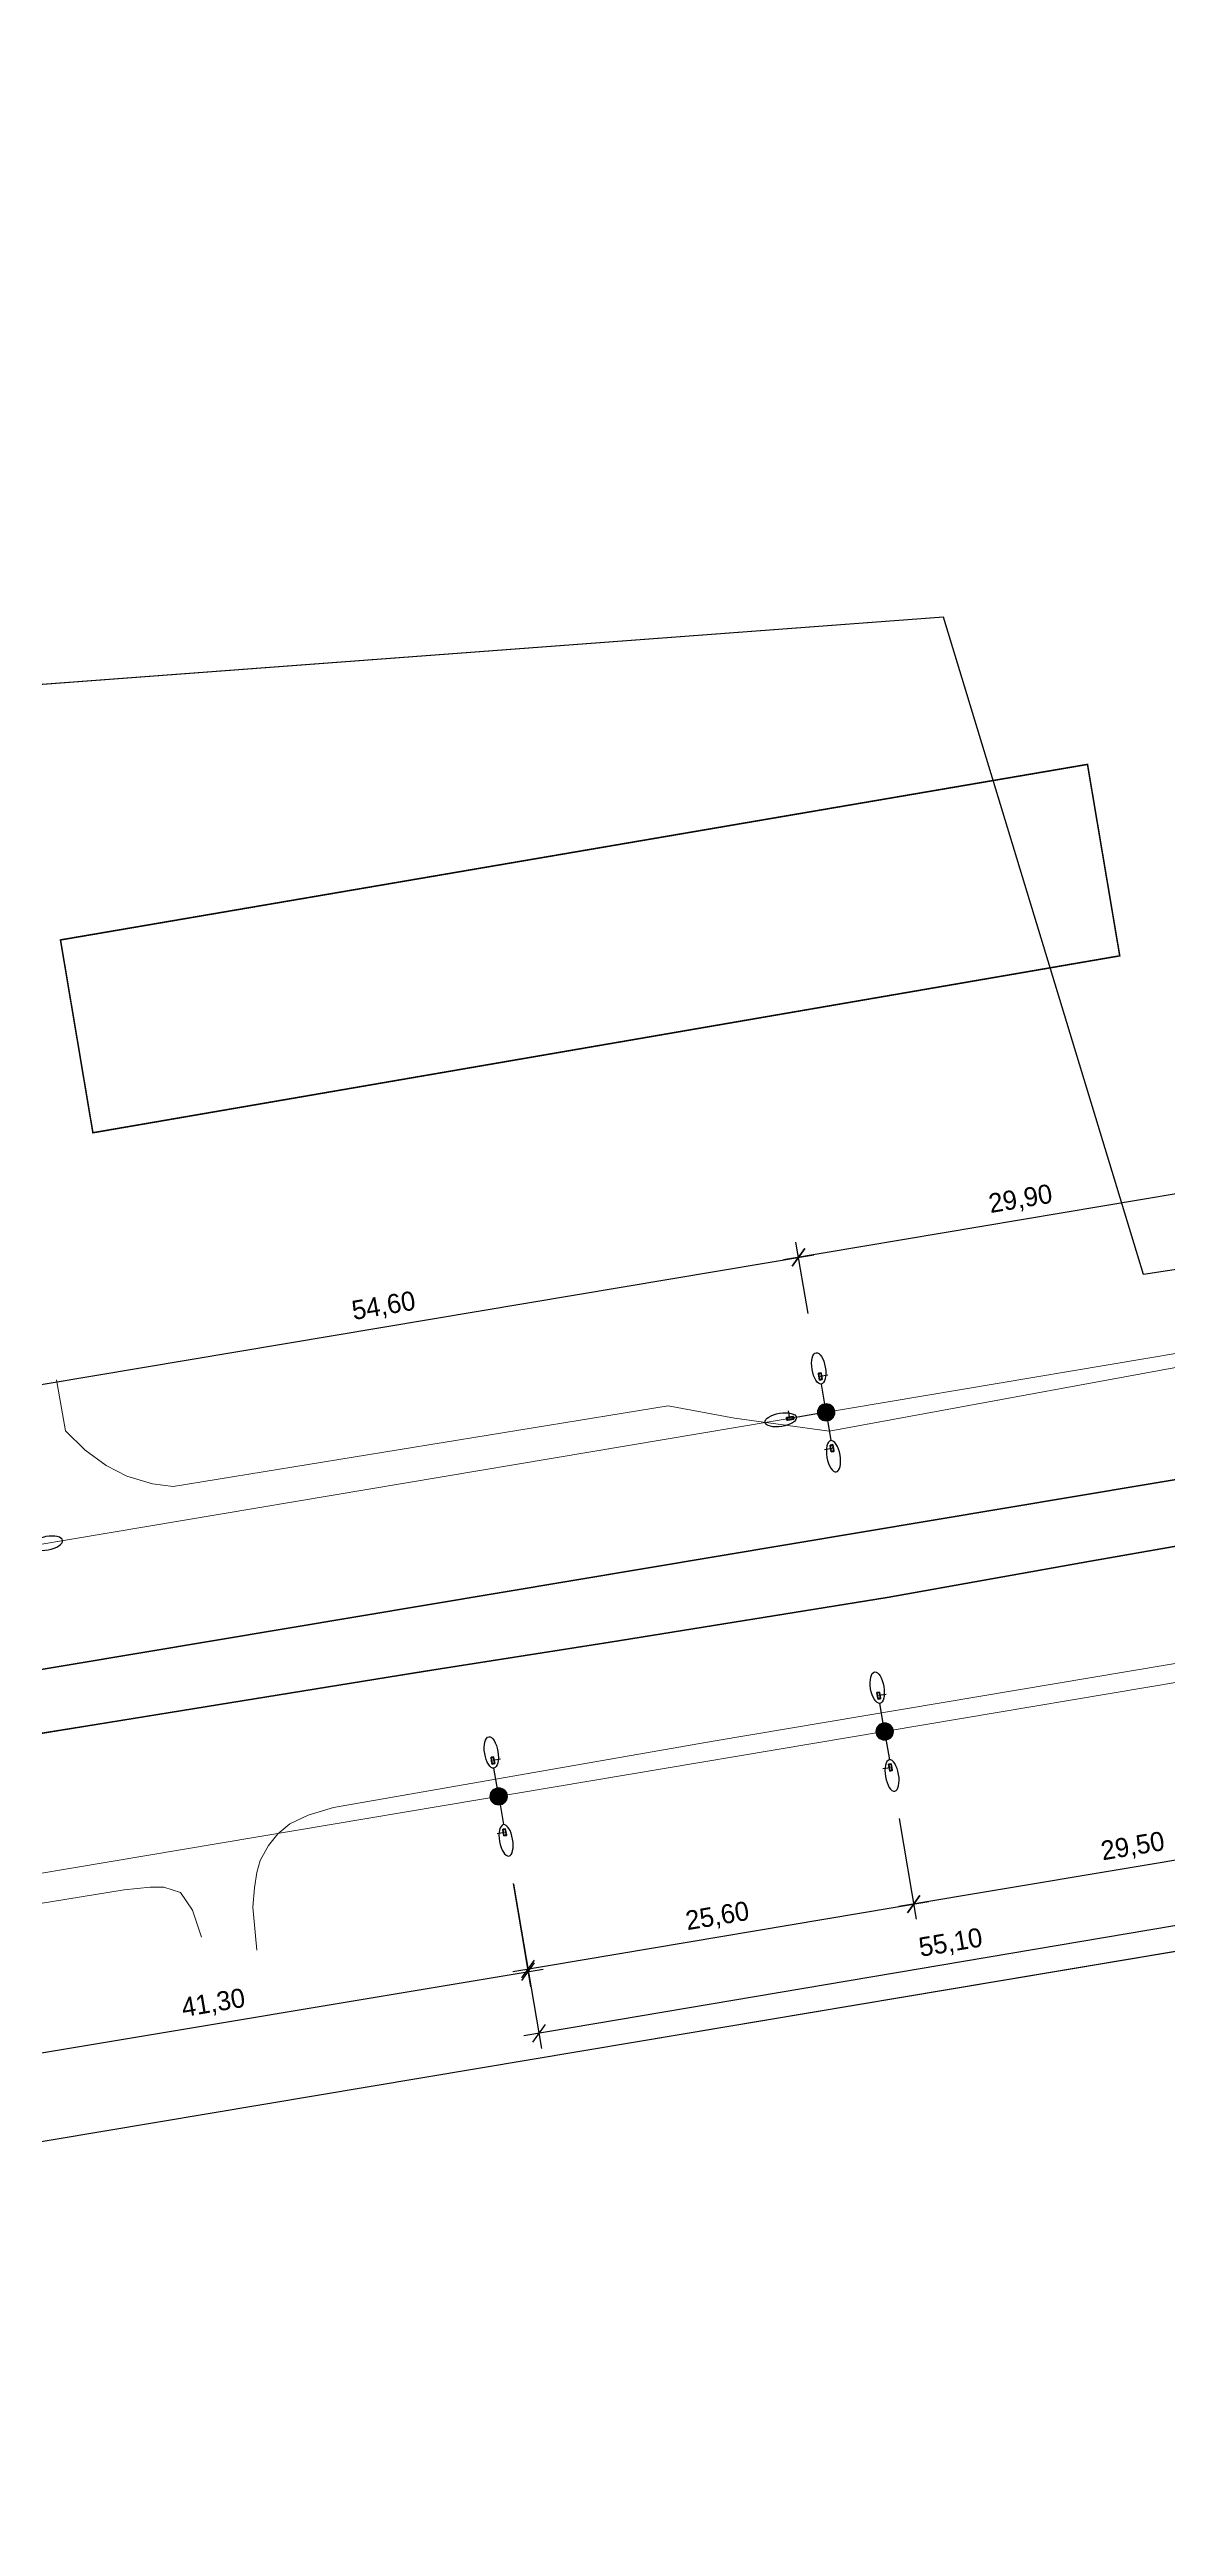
# Model space of a CAD drawing. Extents: x -105 to 2796, y -10 to 1087.
# Drawn here: x 899 to 972.1, y 97.6 to 259.8 of the extents above; entities that cross this region are included whole.
import ezdxf

# ---------------------------------------------------------------- set-up
doc = ezdxf.new("R2010")
doc.units = 0
doc.header["$MEASUREMENT"] = 0
for name, color, linetype in [('_МЕЖЕВОЙ_П-ЗУ_НОВЫЕ', 7, 'Continuous'), ('DLXLUM04', 5, 'Continuous'), ('DLXLUMEX', 2, 'Continuous'), ('DLXSCENE', 7, 'Continuous'), ('Размeh', 7, 'Continuous')]:
    doc.layers.add(name, color=color, linetype=linetype)
doc.layers.add('ОСВЕЩЕНИЕ', color=7, linetype='Continuous', lineweight=15)
doc.layers.add('ситуация', color=7, linetype='Continuous', lineweight=15)
doc.dimstyles.new('Благоуст', dxfattribs={"dimtxt": 1.25, "dimasz": 1, "dimexe": 1, "dimexo": 0.4085, "dimgap": 0.55, "dimtad": 1, "dimzin": 0, "dimtxsty": 'Standard', "dimblk": 'OBLIQUE', "dimcen": 0.6975, "dimdle": 1, "dimclrt": 256, "dimazin": 0, "dimtfac": 1, "dimtofl": 0, "dimtmove": 1, "dimatfit": 3, "dimldrblk": 'OBLIQUE', "dimfxl": 1, "dimtolj": 1, "dimtzin": 0, "dimarcsym": 0})

# ---------------------------------------------------------------- blocks, each defined once
blk = doc.blocks.new('*U279')
for p, q in [((0.05, 0.25), (-0.12, 0.23)), ((-0.12, 0.23), (0.05, 0.25)), ((-0.12, 0.23), (-0.06, -0.18)), ((-0.12, 0.19), (-0.12, 0.23)), ((-0.12, 0.23), (-0.12, 0.19)), ((-0.06, -0.18), (-0.12, 0.23)), ((0.05, 0.22), (-0.12, 0.19)), ((-0.12, 0.19), (0.05, 0.22)), ((-0.12, 0.19), (-0.05, -0.22)), ((-0.05, -0.22), (-0.12, 0.19)), ((0.05, 0.22), (0.05, 0.25)), ((0.05, 0.25), (0.05, 0.22)), ((0.11, -0.15), (0.05, 0.25)), ((0.05, 0.25), (0.11, -0.15)), ((0.12, -0.19), (0.05, 0.22)), ((0.05, 0.22), (0.12, -0.19)), ((-0.06, -0.18), (0.11, -0.15)), ((0.11, -0.15), (-0.06, -0.18)), ((-0.06, -0.18), (-0.05, -0.22)), ((-0.05, -0.22), (-0.06, -0.18)), ((-0.05, -0.22), (0.12, -0.19)), ((0.12, -0.19), (-0.05, -0.22)), ((0.12, -0.19), (0.11, -0.15)), ((0.11, -0.15), (0.12, -0.19))]:
    blk.add_line(p, q)
at = {"color": 1}
blk.add_line((-0.01, 0.04), (0.49, 0.12), dxfattribs=at)
at = {"layer": 'DLXLUMEX', "color": 7}
blk.add_text('4', height=0.1, dxfattribs=at).set_placement((0, 0))
blk = doc.blocks.new('*U280')
for p, q in [((0.05, 0.22), (-0.12, 0.19)), ((-0.12, 0.19), (0.05, 0.22)), ((-0.12, 0.19), (-0.05, -0.22)), ((-0.05, -0.22), (-0.12, 0.19)), ((-0.12, 0.19), (-0.11, 0.16)), ((-0.11, 0.16), (-0.12, 0.19)), ((0.05, 0.19), (-0.11, 0.16)), ((-0.11, 0.16), (0.05, 0.19)), ((-0.11, 0.16), (-0.04, -0.25)), ((-0.04, -0.25), (-0.11, 0.16)), ((0.12, -0.19), (0.05, 0.22)), ((0.05, 0.19), (0.05, 0.22)), ((0.05, 0.22), (0.12, -0.19)), ((0.05, 0.22), (0.05, 0.19)), ((0.12, -0.22), (0.05, 0.19)), ((0.05, 0.19), (0.12, -0.22)), ((-0.05, -0.22), (0.12, -0.19)), ((0.12, -0.19), (-0.05, -0.22)), ((-0.05, -0.22), (-0.04, -0.25)), ((-0.04, -0.25), (-0.05, -0.22)), ((-0.04, -0.25), (0.12, -0.22)), ((0.12, -0.22), (-0.04, -0.25)), ((0.12, -0.19), (0.12, -0.22)), ((0.12, -0.22), (0.12, -0.19))]:
    blk.add_line(p, q)
at = {"color": 1}
blk.add_line((0, -0.03), (-0.49, -0.11), dxfattribs=at)
at = {"layer": 'DLXLUMEX', "color": 7}
blk.add_text('4', height=0.1, dxfattribs=at).set_placement((0, 0))
blk = doc.blocks.new('*U281')
for p, q in [((0.05, 0.25), (-0.12, 0.23)), ((-0.12, 0.23), (0.05, 0.25)), ((-0.12, 0.23), (-0.06, -0.18)), ((-0.12, 0.19), (-0.12, 0.23)), ((-0.12, 0.23), (-0.12, 0.19)), ((-0.06, -0.18), (-0.12, 0.23)), ((0.05, 0.22), (-0.12, 0.19)), ((-0.12, 0.19), (0.05, 0.22)), ((-0.12, 0.19), (-0.05, -0.22)), ((-0.05, -0.22), (-0.12, 0.19)), ((0.05, 0.22), (0.05, 0.25)), ((0.05, 0.25), (0.05, 0.22)), ((0.11, -0.15), (0.05, 0.25)), ((0.05, 0.25), (0.11, -0.15)), ((0.12, -0.19), (0.05, 0.22)), ((0.05, 0.22), (0.12, -0.19)), ((-0.06, -0.18), (0.11, -0.15)), ((0.11, -0.15), (-0.06, -0.18)), ((-0.06, -0.18), (-0.05, -0.22)), ((-0.05, -0.22), (-0.06, -0.18)), ((-0.05, -0.22), (0.12, -0.19)), ((0.12, -0.19), (-0.05, -0.22)), ((0.12, -0.19), (0.11, -0.15)), ((0.11, -0.15), (0.12, -0.19))]:
    blk.add_line(p, q)
at = {"color": 1}
blk.add_line((-0.01, 0.04), (0.49, 0.12), dxfattribs=at)
at = {"layer": 'DLXLUMEX', "color": 7}
blk.add_text('4', height=0.1, dxfattribs=at).set_placement((0, 0))
blk = doc.blocks.new('*U282')
for p, q in [((0.05, 0.22), (-0.12, 0.19)), ((-0.12, 0.19), (0.05, 0.22)), ((-0.12, 0.19), (-0.05, -0.22)), ((-0.05, -0.22), (-0.12, 0.19)), ((-0.12, 0.19), (-0.11, 0.16)), ((-0.11, 0.16), (-0.12, 0.19)), ((0.05, 0.19), (-0.11, 0.16)), ((-0.11, 0.16), (0.05, 0.19)), ((-0.11, 0.16), (-0.04, -0.25)), ((-0.04, -0.25), (-0.11, 0.16)), ((0.12, -0.19), (0.05, 0.22)), ((0.05, 0.19), (0.05, 0.22)), ((0.05, 0.22), (0.12, -0.19)), ((0.05, 0.22), (0.05, 0.19)), ((0.12, -0.22), (0.05, 0.19)), ((0.05, 0.19), (0.12, -0.22)), ((-0.05, -0.22), (0.12, -0.19)), ((0.12, -0.19), (-0.05, -0.22)), ((-0.05, -0.22), (-0.04, -0.25)), ((-0.04, -0.25), (-0.05, -0.22)), ((-0.04, -0.25), (0.12, -0.22)), ((0.12, -0.22), (-0.04, -0.25)), ((0.12, -0.19), (0.12, -0.22)), ((0.12, -0.22), (0.12, -0.19))]:
    blk.add_line(p, q)
at = {"color": 1}
blk.add_line((0, -0.03), (-0.49, -0.11), dxfattribs=at)
at = {"layer": 'DLXLUMEX', "color": 7}
blk.add_text('4', height=0.1, dxfattribs=at).set_placement((0, 0))
blk = doc.blocks.new('*U283')
for p, q in [((0.05, 0.25), (-0.12, 0.22)), ((-0.12, 0.22), (0.05, 0.25)), ((0.05, 0.22), (-0.12, 0.19)), ((-0.12, 0.19), (-0.12, 0.22)), ((-0.12, 0.22), (-0.06, -0.19)), ((-0.12, 0.22), (-0.12, 0.19)), ((-0.12, 0.19), (0.05, 0.22)), ((-0.06, -0.19), (-0.12, 0.22)), ((-0.12, 0.19), (-0.05, -0.22)), ((-0.05, -0.22), (-0.12, 0.19)), ((0.05, 0.22), (0.05, 0.25)), ((0.05, 0.25), (0.05, 0.22)), ((0.11, -0.16), (0.05, 0.25)), ((0.05, 0.25), (0.11, -0.16)), ((0.12, -0.19), (0.05, 0.22)), ((0.05, 0.22), (0.12, -0.19)), ((-0.06, -0.19), (0.11, -0.16)), ((0.11, -0.16), (-0.06, -0.19)), ((-0.06, -0.19), (-0.05, -0.22)), ((-0.05, -0.22), (-0.06, -0.19)), ((-0.05, -0.22), (0.12, -0.19)), ((0.12, -0.19), (-0.05, -0.22)), ((0.12, -0.19), (0.11, -0.16)), ((0.11, -0.16), (0.12, -0.19))]:
    blk.add_line(p, q)
at = {"color": 1}
blk.add_line((0, 0.03), (0.49, 0.11), dxfattribs=at)
at = {"layer": 'DLXLUMEX', "color": 7}
blk.add_text('4', height=0.1, dxfattribs=at).set_placement((0, 0))
blk = doc.blocks.new('*U284')
for p, q in [((0.05, 0.22), (-0.12, 0.19)), ((-0.12, 0.19), (0.05, 0.22)), ((-0.12, 0.19), (-0.05, -0.22)), ((-0.05, -0.22), (-0.12, 0.19)), ((-0.12, 0.19), (-0.11, 0.15)), ((-0.11, 0.15), (-0.12, 0.19)), ((0.06, 0.18), (-0.11, 0.15)), ((-0.11, 0.15), (0.06, 0.18)), ((-0.11, 0.15), (-0.04, -0.25)), ((-0.04, -0.25), (-0.11, 0.15)), ((0.12, -0.19), (0.05, 0.22)), ((0.06, 0.18), (0.05, 0.22)), ((0.05, 0.22), (0.12, -0.19)), ((0.05, 0.22), (0.06, 0.18)), ((0.12, -0.23), (0.06, 0.18)), ((0.06, 0.18), (0.12, -0.23)), ((-0.05, -0.22), (0.12, -0.19)), ((0.12, -0.19), (-0.05, -0.22)), ((-0.05, -0.22), (-0.04, -0.25)), ((-0.04, -0.25), (-0.05, -0.22)), ((-0.04, -0.25), (0.12, -0.23)), ((0.12, -0.23), (-0.04, -0.25)), ((0.12, -0.19), (0.12, -0.23)), ((0.12, -0.23), (0.12, -0.19))]:
    blk.add_line(p, q)
at = {"color": 1}
blk.add_line((0.01, -0.04), (-0.49, -0.12), dxfattribs=at)
at = {"layer": 'DLXLUMEX', "color": 7}
blk.add_text('4', height=0.1, dxfattribs=at).set_placement((0, 0))
blk = doc.blocks.new('*U205')
for p, q in [((0.15, 0.11), (-0.25, 0.04)), ((-0.25, 0.04), (0.15, 0.11)), ((-0.22, 0.05), (-0.25, 0.04)), ((-0.25, 0.04), (-0.22, 0.05)), ((-0.25, 0.04), (-0.23, -0.12)), ((-0.23, -0.12), (-0.25, 0.04)), ((0.19, 0.12), (-0.22, 0.05)), ((-0.22, 0.05), (0.19, 0.12)), ((-0.22, 0.05), (-0.19, -0.12)), ((-0.19, -0.12), (-0.22, 0.05)), ((0.19, 0.12), (0.15, 0.11)), ((0.15, 0.11), (0.19, 0.12)), ((0.18, -0.06), (0.15, 0.11)), ((0.15, 0.11), (0.18, -0.06)), ((0.22, -0.05), (0.19, 0.12)), ((0.19, 0.12), (0.22, -0.05)), ((-0.23, -0.12), (0.18, -0.06)), ((0.18, -0.06), (-0.23, -0.12)), ((-0.19, -0.12), (-0.23, -0.12)), ((-0.23, -0.12), (-0.19, -0.12)), ((-0.19, -0.12), (0.22, -0.05)), ((0.22, -0.05), (-0.19, -0.12)), ((0.18, -0.06), (0.22, -0.05)), ((0.22, -0.05), (0.18, -0.06))]:
    blk.add_line(p, q)
at = {"color": 1}
blk.add_line((-0.04, -0.01), (-0.12, 0.49), dxfattribs=at)
at = {"layer": 'DLXLUMEX', "color": 7}
blk.add_text('4', height=0.1, dxfattribs=at).set_placement((0, 0))
blk = doc.blocks.new('*U206')
for p, q in [((957.47, 222.61), (-23.51, 149.29)), ((970.54, 179.59), (957.47, 222.61)), ((1026.51, 188.13), (970.54, 179.59)), ((842.3, 144.3), (981.41, 167.64)), ((981.41, 167.64), (842.3, 144.3)), ((983.06, 163.65), (967.07, 160.81)), ((967.07, 160.81), (983.06, 163.65)), ((967.07, 160.81), (953.77, 158.43)), ((953.77, 158.43), (967.07, 160.81)), ((953.77, 158.43), (935.66, 155.52)), ((935.66, 155.52), (953.77, 158.43)), ((935.66, 155.52), (923.43, 153.59)), ((923.43, 153.59), (935.66, 155.52)), ((923.43, 153.59), (906.87, 150.92)), ((906.87, 150.92), (923.43, 153.59)), ((906.87, 150.92), (891.3, 148.4)), ((891.3, 148.4), (906.87, 150.92)), ((371.34, 34.31), (988.15, 137.89))]:
    blk.add_line(p, q)
blk = doc.blocks.new('_Oblique')
at = {"layer": 'Размeh', "color": 0, "lineweight": -2}
blk.add_line((-0.5, -0.5), (0.5, 0.5), dxfattribs=at)
blk = doc.blocks.new('*D476')
at = {"layer": 'Defpoints', "color": 0, "ltscale": 100, "transparency": 16777216}
for p in [(983.59, 149.27), (954.5, 144.38), (955.51, 138.37)]:
    blk.add_point(p, dxfattribs=at)
at = {"layer": 'ситуация', "color": 0, "lineweight": -2, "ltscale": 100, "transparency": 16777216}
for p, q in [((983.66, 148.87), (984.77, 142.28)), ((985.59, 143.43), (954.53, 138.21)), ((954.57, 143.98), (955.68, 137.39))]:
    blk.add_line(p, q, dxfattribs=at)
for p, rotation in [((984.6, 143.26), 9.541582262997812), ((955.51, 138.37), 189.5415822629978)]:
    blk.add_blockref('_Oblique', p, dxfattribs=dict(at, rotation=rotation))
at = {"layer": 'ситуация', "ltscale": 100, "transparency": 16777216, "insert": (969.85, 142.08), "char_height": 1.25, "attachment_point": 5, "rotation": 9.5416}
blk.add_mtext('\\A1;29,50', dxfattribs=at)
blk = doc.blocks.new('*D477')
at = {"layer": 'Defpoints', "color": 0, "ltscale": 100, "transparency": 16777216}
for p in [(954.5, 144.38), (929.26, 140.14), (955.51, 138.37)]:
    blk.add_point(p, dxfattribs=at)
at = {"layer": 'ситуация', "color": 0, "lineweight": -2, "ltscale": 100, "transparency": 16777216}
for p, q in [((954.57, 143.98), (955.68, 137.39)), ((929.32, 139.73), (930.43, 133.14)), ((929.28, 133.96), (956.5, 138.54))]:
    blk.add_line(p, q, dxfattribs=at)
for p, rotation in [((955.51, 138.37), 9.541582262996569), ((930.27, 134.13), 189.5415822629966)]:
    blk.add_blockref('_Oblique', p, dxfattribs=dict(at, rotation=rotation))
at = {"layer": 'ситуация', "ltscale": 100, "transparency": 16777216, "insert": (942.68, 137.51), "char_height": 1.25, "attachment_point": 5, "rotation": 9.5416}
blk.add_mtext('\\A1;25,60', dxfattribs=at)
blk = doc.blocks.new('*D478')
at = {"layer": 'Defpoints', "color": 0, "ltscale": 100, "transparency": 16777216}
for p in [(978.15, 181.59), (947.98, 180.71), (948.67, 176.63)]:
    blk.add_point(p, dxfattribs=at)
at = {"layer": 'ситуация', "color": 0, "lineweight": -2, "ltscale": 100, "transparency": 16777216}
for p, q in [((978.08, 181.99), (977.3, 186.66)), ((978.45, 185.84), (946.99, 180.55)), ((948.6, 177.04), (947.81, 181.7))]:
    blk.add_line(p, q, dxfattribs=at)
for p, rotation in [((977.47, 185.67), 9.54158226299965), ((947.98, 180.71), 189.5415822629996)]:
    blk.add_blockref('_Oblique', p, dxfattribs=dict(at, rotation=rotation))
at = {"layer": 'ситуация', "ltscale": 100, "transparency": 16777216, "insert": (962.51, 184.45), "char_height": 1.25, "attachment_point": 5, "rotation": 9.5416}
blk.add_mtext('\\A1;29,90', dxfattribs=at)
blk = doc.blocks.new('*D479')
at = {"layer": 'Defpoints', "color": 0, "ltscale": 100, "transparency": 16777216}
for p in [(947.98, 180.71), (948.67, 176.63), (894.82, 167.58)]:
    blk.add_point(p, dxfattribs=at)
at = {"layer": 'ситуация', "color": 0, "lineweight": -2, "ltscale": 100, "transparency": 16777216}
for p, q in [((948.6, 177.04), (947.81, 181.7)), ((893.15, 171.5), (948.97, 180.88)), ((894.75, 167.98), (893.97, 172.65))]:
    blk.add_line(p, q, dxfattribs=at)
for p, rotation in [((947.98, 180.71), 9.541582262999723), ((894.14, 171.66), 189.5415822629997)]:
    blk.add_blockref('_Oblique', p, dxfattribs=dict(at, rotation=rotation))
at = {"layer": 'ситуация', "ltscale": 100, "transparency": 16777216, "insert": (920.85, 177.45), "char_height": 1.25, "attachment_point": 5, "rotation": 9.5416}
blk.add_mtext('\\A1;54,60', dxfattribs=at)
blk = doc.blocks.new('*D481')
at = {"layer": 'Defpoints', "color": 0, "ltscale": 100, "transparency": 16777216}
for p in [(929.27, 140.07), (888.53, 133.29), (930.29, 133.95)]:
    blk.add_point(p, dxfattribs=at)
at = {"layer": 'ситуация', "color": 0, "lineweight": -2, "ltscale": 100, "transparency": 16777216}
for p, q in [((929.33, 139.67), (930.45, 132.96)), ((888.56, 127), (931.27, 134.11)), ((888.6, 132.89), (889.71, 126.18))]:
    blk.add_line(p, q, dxfattribs=at)
for p, rotation in [((930.29, 133.95), 9.454875314892723), ((889.55, 127.16), 189.4548753148927)]:
    blk.add_blockref('_Oblique', p, dxfattribs=dict(at, rotation=rotation))
at = {"layer": 'ситуация', "ltscale": 100, "transparency": 16777216, "insert": (909.71, 131.82), "char_height": 1.25, "attachment_point": 5, "rotation": 9.4549}
blk.add_mtext('\\A1;41,30', dxfattribs=at)
blk = doc.blocks.new('*D466')
at = {"layer": 'Defpoints', "color": 0, "ltscale": 100, "transparency": 16777216}
for p in [(983.59, 149.27), (929.27, 140.07), (930.99, 129.91)]:
    blk.add_point(p, dxfattribs=at)
at = {"layer": 'ситуация', "color": 0, "lineweight": -2, "ltscale": 100, "transparency": 16777216}
for p, q in [((983.66, 148.87), (985.48, 138.12)), ((929.34, 139.67), (931.16, 128.92)), ((986.3, 139.27), (930, 129.74))]:
    blk.add_line(p, q, dxfattribs=at)
for p, rotation in [((985.32, 139.1), 9.606572910617528), ((930.99, 129.91), 189.6065729106175)]:
    blk.add_blockref('_Oblique', p, dxfattribs=dict(at, rotation=rotation))
at = {"layer": 'ситуация', "ltscale": 100, "transparency": 16777216, "insert": (957.94, 135.77), "char_height": 1.25, "attachment_point": 5, "rotation": 9.6066}
blk.add_mtext('\\A1;55,10', dxfattribs=at)

msp = doc.modelspace()

# ---------------------------------------------------------------- hatches: boundary and pattern name
at = {"layer": 'ОСВЕЩЕНИЕ', "linetype": 'Continuous', "lineweight": 18}
h = msp.add_hatch(color=7, dxfattribs=at)
edge = h.paths.add_edge_path()
edge.add_arc((949.784, 170.561), 0.572, 0, 360)
h = msp.add_hatch(color=7, dxfattribs=at)
edge = h.paths.add_edge_path()
edge.add_arc((953.612, 149.666), 0.572, 0, 360)
h = msp.add_hatch(color=7, dxfattribs=at)
edge = h.paths.add_edge_path()
edge.add_arc((928.366, 145.422), 0.572, 0, 360)

# ---------------------------------------------------------------- linework, layer by layer
at = {"layer": '_МЕЖЕВОЙ_П-ЗУ_НОВЫЕ', "color": 7, "lineweight": 18, "const_width": 0.1}
msp.add_lwpolyline([(901.82, 188.86), (968.99, 200.44), (966.88, 212.97), (899.7, 201.48)], close=True, dxfattribs=at)
msp.add_lwpolyline([(901.82, 188.86), (968.99, 200.44), (966.88, 212.97), (899.7, 201.48)], close=True, dxfattribs=at)
at = {"layer": 'ОСВЕЩЕНИЕ', "color": 7, "linetype": 'Continuous', "lineweight": 18}
for centre in [(949.784, 170.561), (949.784, 170.561), (953.612, 149.666), (953.612, 149.666), (928.366, 145.422), (928.366, 145.422)]:
    msp.add_circle(centre, 0.572, dxfattribs=at)
at = {"layer": 'ситуация', "color": 1}
for p, q in [((319.014, 43.004), (2628.019, 431.121)), ((303.949, 62.01), (1934.278, 336.05))]:
    msp.add_line(p, q, dxfattribs=at)
at = {"layer": 'ситуация', "color": 6, "ltscale": 100}
for p, q in [((-23.505, 149.287), (957.471, 222.612)), ((957.471, 222.612), (970.542, 179.589)), ((970.542, 179.589), (1026.514, 188.127)), ((988.148, 137.889), (110.11, -9.56))]:
    msp.add_line(p, q, dxfattribs=at)
at = {"layer": 'ситуация', "color": 0, "lineweight": 25}
for p, q in [((949.784, 170.561), (949.472, 172.41)), ((949.784, 170.561), (947.935, 170.248)), ((949.784, 170.561), (950.094, 168.712)), ((953.612, 149.666), (953.3, 151.515)), ((953.612, 149.666), (953.922, 147.816)), ((928.366, 145.422), (928.054, 147.271)), ((928.366, 145.422), (928.676, 143.573))]:
    msp.add_line(p, q, dxfattribs=at)
at = {"layer": 'ситуация', "linetype": 'Continuous', "lineweight": 18, "flags": 128}
for points in [[(978.69, 174.613), (949.979, 169.336), (943.787, 170.173), (939.45, 170.992), (907.074, 165.697), (905.712, 165.872), (904.033, 166.377), (902.685, 167.076), (901.309, 168.085), (900.018, 169.352), (899.446, 172.685)], [(896.706, 149.298), (953.313, 158.354), (983.058, 163.652), (983.652, 164.02), (984.229, 164.665), (984.628, 165.313), (984.721, 165.792), (984.541, 166.452), (984.055, 166.982), (983.491, 167.41), (982.996, 167.592), (982.368, 167.746), (981.406, 167.641), (857.016, 146.807)], [(999.458, 137.699), (999.029, 139.242), (996.168, 149.321), (995.432, 150.35), (994.43, 151.498), (993.262, 152.636), (991.419, 153.98), (989.646, 154.934), (988.103, 155.436), (986.612, 155.634), (982.085, 155.703), (942.401, 149.044), (917.561, 144.687), (915.896, 144.195), (914.696, 143.626), (913.917, 142.963), (913.317, 142.206), (912.772, 141.232), (912.542, 140.449), (912.396, 139.438), (912.272, 138.177), (912.553, 135.35)], [(908.921, 136.208), (908.328, 137.967), (907.557, 139.134), (906.469, 139.489), (905.56, 139.489), (903.86, 139.312), (402.444, 57.634)]]:
    msp.add_lwpolyline(points, dxfattribs=at)
at = {"layer": 'ситуация', "color": 0, "lineweight": 25}
for centre, major_axis in [((949.299, 173.437), (-0.168, 1.028)), ((946.813, 170.068), (-1.027, -0.168)), ((953.127, 152.541), (-0.168, 1.028)), ((927.881, 148.298), (-0.168, 1.028))]:
    msp.add_ellipse(centre, major_axis=major_axis, ratio=0.418921, dxfattribs=at)
at = {"layer": 'ситуация', "color": 0, "lineweight": 25, "extrusion": (0, 0, -1)}
for centre, major_axis in [((950.266, 167.685), (0.178, -1.026)), ((898.816, 161.993), (1.026, 0.178)), ((954.094, 146.79), (0.178, -1.026)), ((928.848, 142.546), (0.178, -1.026))]:
    msp.add_ellipse(centre, major_axis=major_axis, ratio=0.418921, dxfattribs=at)

# ---------------------------------------------------------------- block references
at = {"layer": 'DLXLUM04'}
for name, p in [('*U283', (949.4, 172.895)), ('*U205', (947.451, 170.173)), ('*U284', (950.163, 168.227)), ('*U281', (953.228, 152)), ('*U279', (927.982, 147.756)), ('*U282', (953.991, 147.332)), ('*U280', (928.745, 143.088))]:
    msp.add_blockref(name, p, dxfattribs=at)
at = {"layer": 'DLXSCENE'}
msp.add_blockref('*U206', (0, 0), dxfattribs=at)

# ---------------------------------------------------------------- dimensions: what is measured, and where the dimension line sits
at = {"layer": 'ситуация', "ltscale": 100}
for p1, p2, distance, picture, middle in [((978.153, 181.588), (948.667, 176.632), -4.138, '*D478', (962.512, 184.453)), ((894.822, 167.581), (948.667, 176.632), 4.138, '*D479', (920.846, 177.449)), ((983.595, 149.27), (929.268, 140.075), 10.313, '*D466', (957.939, 135.765)), ((983.595, 149.27), (954.503, 144.38), 6.092, '*D476', (969.847, 142.078)), ((929.257, 140.136), (954.503, 144.38), -6.092, '*D477', (942.678, 137.511)), ((888.529, 133.29), (929.268, 140.075), -6.21, '*D481', (909.708, 131.819))]:
    dim = msp.add_aligned_dim(p1=p1, p2=p2, distance=distance, dimstyle='Благоуст', dxfattribs=at)
    dim.commit()
    dim.dimension.update_dxf_attribs({"geometry": picture, "text_midpoint": middle})

doc.saveas('drawing.dxf')
